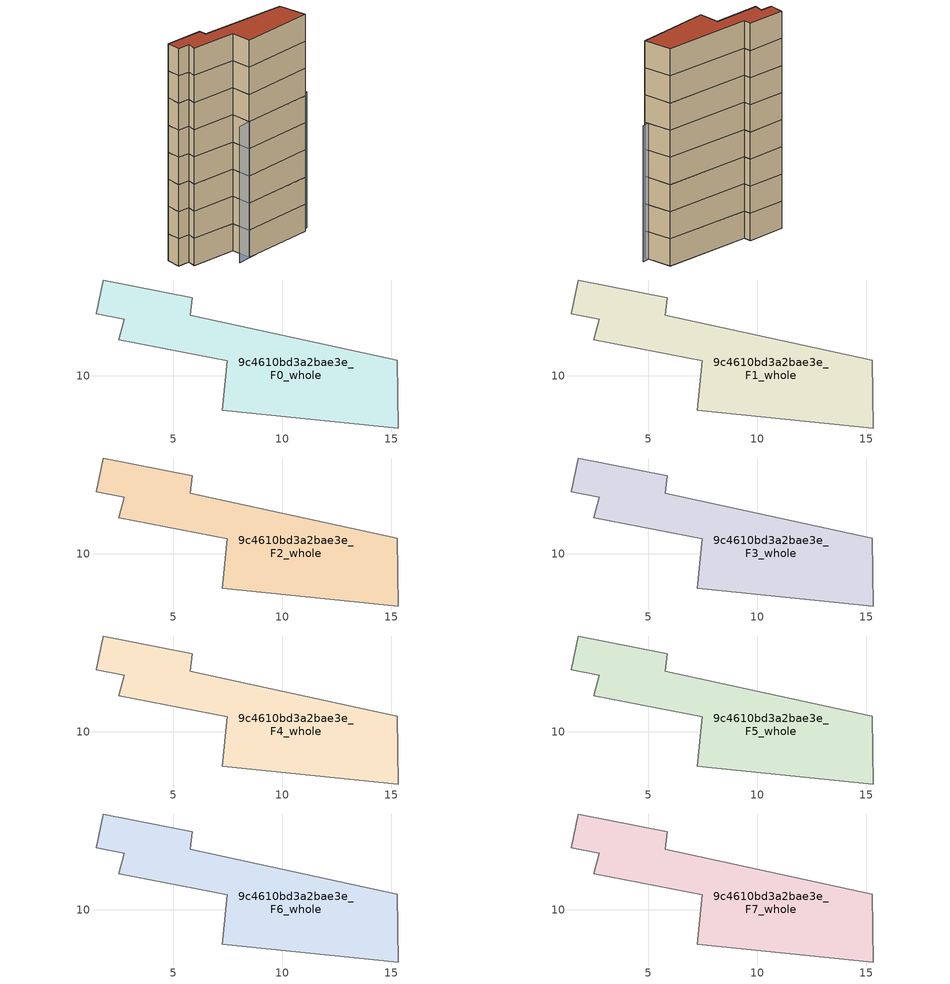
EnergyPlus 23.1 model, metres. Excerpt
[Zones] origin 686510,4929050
9c4610bd3a2bae3e_F0_whole
 floor ground (EU_floor_Construction): 15.33,7.61 15.28,10.72 5.79,12.77 5.86,13.58 1.79,14.39 1.46,12.86 2.77,12.6 2.51,11.66 7.47,10.68 7.26,8.42 z0
 wall adiabatic (EU_wall_Construction): 2.51,11.66 2.77,12.6 1.46,12.86 1.79,14.39 5.86,13.58 5.79,12.77 15.28,10.72 15.33,7.61 7.26,8.42 7.47,10.68 2.51,11.66 z0:3
9c4610bd3a2bae3e_F1_whole
 floor to 9c4610bd3a2bae3e_F0_whole (EU_floor_Construction): 15.33,7.61 15.27,10.72 5.79,12.77 5.86,13.58 1.78,14.39 1.46,12.86 2.76,12.6 2.51,11.66 7.47,10.68 7.26,8.42 z3
 wall adiabatic (EU_wall_Construction): 2.51,11.66 2.77,12.6 1.46,12.86 1.79,14.39 5.86,13.58 5.79,12.77 15.28,10.72 15.33,7.61 7.26,8.42 7.47,10.68 2.51,11.66 z3:6
9c4610bd3a2bae3e_F2_whole
 floor to 9c4610bd3a2bae3e_F1_whole (EU_floor_Construction): 15.33,7.61 15.27,10.72 5.79,12.77 5.86,13.58 1.78,14.39 1.46,12.86 2.76,12.6 2.51,11.66 7.47,10.68 7.26,8.42 z6
 wall adiabatic (EU_wall_Construction): 2.51,11.66 2.77,12.6 1.46,12.86 1.79,14.39 5.86,13.58 5.79,12.77 15.28,10.72 15.33,7.61 7.26,8.42 7.47,10.68 2.51,11.66 z6:9
9c4610bd3a2bae3e_F3_whole
 floor to 9c4610bd3a2bae3e_F2_whole (EU_floor_Construction): 15.33,7.61 15.27,10.72 5.79,12.77 5.86,13.58 1.78,14.39 1.46,12.86 2.76,12.6 2.51,11.66 7.47,10.68 7.26,8.42 z9
 wall adiabatic (EU_wall_Construction): 2.51,11.66 2.77,12.6 1.46,12.86 1.79,14.39 5.86,13.58 5.79,12.77 15.28,10.72 15.33,7.61 7.26,8.42 7.47,10.68 2.51,11.66 z9:12
9c4610bd3a2bae3e_F4_whole
 floor to 9c4610bd3a2bae3e_F3_whole (EU_floor_Construction): 15.33,7.61 15.27,10.72 5.79,12.77 5.86,13.58 1.78,14.39 1.46,12.86 2.76,12.6 2.51,11.66 7.47,10.68 7.26,8.42 z12
 wall adiabatic (EU_wall_Construction): 2.51,11.66 2.77,12.6 1.46,12.86 1.79,14.39 5.86,13.58 5.79,12.77 15.28,10.72 15.33,7.61 7.26,8.42 7.47,10.68 2.51,11.66 z12:15
9c4610bd3a2bae3e_F5_whole
 floor to 9c4610bd3a2bae3e_F4_whole (EU_floor_Construction): 15.33,7.61 15.27,10.72 5.79,12.77 5.86,13.58 1.78,14.39 1.46,12.86 2.76,12.6 2.51,11.66 7.47,10.68 7.26,8.42 z15
 wall adiabatic (EU_wall_Construction): 2.51,11.66 2.77,12.6 1.46,12.86 1.79,14.39 5.86,13.58 5.79,12.77 15.28,10.72 15.33,7.61 7.26,8.42 7.47,10.68 2.51,11.66 z15:18
9c4610bd3a2bae3e_F6_whole
 floor to 9c4610bd3a2bae3e_F5_whole (EU_floor_Construction): 15.33,7.61 15.27,10.72 5.79,12.77 5.86,13.58 1.78,14.39 1.46,12.86 2.76,12.6 2.51,11.66 7.47,10.68 7.26,8.42 z18
 wall adiabatic (EU_wall_Construction): 2.51,11.66 2.77,12.6 1.46,12.86 1.79,14.39 5.86,13.58 5.79,12.77 15.28,10.72 15.33,7.61 7.26,8.42 7.47,10.68 2.51,11.66 z18:21
9c4610bd3a2bae3e_F7_whole
 floor to 9c4610bd3a2bae3e_F6_whole (EU_floor_Construction): 15.33,7.61 15.27,10.72 5.79,12.77 5.86,13.58 1.78,14.39 1.46,12.86 2.76,12.6 2.51,11.66 7.47,10.68 7.26,8.42 z21
 wall adiabatic (EU_wall_Construction): 2.51,11.66 2.77,12.6 1.46,12.86 1.79,14.39 5.86,13.58 5.79,12.77 15.28,10.72 15.33,7.61 7.26,8.42 7.47,10.68 2.51,11.66 z21:24
 roof outside (EU_roof_Construction): 15.28,10.72 15.33,7.61 7.26,8.42 7.47,10.68 2.51,11.66 2.77,12.6 1.46,12.86 1.79,14.39 5.86,13.58 5.79,12.77 z24
shading: 5.78,8.49 16.1,7.99 z0:15
[Building]
EU S2 Campaign: North Axis=0; Terrain=City; Solar Distribution=FullExterior
[Site:Location]
Bologna: Latitude=44.5; Longitude=11.25; Time Zone=1; Elevation=37
[SizingPeriod:WeatherFileDays]
AnnualSizingPeriod: Begin Month=1; Begin Day of Month=1; End Month=12; End Day of Month=31; Day of Week for Start Day=Monday; Use Weather File Daylight Saving Period=No; Use Weather File Rain and Snow Indicators=No
[MATERIAL]
EU_InternalMass_Material: Roughness=MediumRough; Thickness=0.1; Conductivity=1; Density=1800; Specific Heat=900; Thermal Absorptance=0.9; Solar Absorptance=0.7; Visible Absorptance=0.7
[MATERIAL:NOMASS] Roughness=MediumRough; Thermal Absorptance=0.9; Solar Absorptance=0.7; Visible Absorptance=0.7
Name | Thermal Resistance
EU_wall_NoMass | 0.905828
EU_roof_NoMass | 0.37593
EU_floor_NoMass | 0.67114
[CONSTRUCTION]
EU_wall_Construction: EU_wall_NoMass
EU_roof_Construction: EU_roof_NoMass
EU_floor_Construction: EU_floor_NoMass
EU_InternalMass_Construction: EU_InternalMass_Material
[ZONE] Type=1; Multiplier=1; Ceiling Height=autocalculate; Volume=122.499; Floor Area=autocalculate; Part of Total Floor Area=Yes
9c4610bd3a2bae3e_F0_whole; 9c4610bd3a2bae3e_F1_whole; 9c4610bd3a2bae3e_F2_whole; 9c4610bd3a2bae3e_F3_whole; 9c4610bd3a2bae3e_F4_whole; 9c4610bd3a2bae3e_F5_whole; 9c4610bd3a2bae3e_F6_whole; 9c4610bd3a2bae3e_F7_whole
[INTERNALMASS] Construction=EU_InternalMass_Construction; Surface Area=40.8333
Name | Zone or ZoneList
9c4610bd3a2bae3e_F0_whole_EU_InternalMass | 9c4610bd3a2bae3e_F0_whole
9c4610bd3a2bae3e_F1_whole_EU_InternalMass | 9c4610bd3a2bae3e_F1_whole
9c4610bd3a2bae3e_F2_whole_EU_InternalMass | 9c4610bd3a2bae3e_F2_whole
9c4610bd3a2bae3e_F3_whole_EU_InternalMass | 9c4610bd3a2bae3e_F3_whole
9c4610bd3a2bae3e_F4_whole_EU_InternalMass | 9c4610bd3a2bae3e_F4_whole
9c4610bd3a2bae3e_F5_whole_EU_InternalMass | 9c4610bd3a2bae3e_F5_whole
9c4610bd3a2bae3e_F6_whole_EU_InternalMass | 9c4610bd3a2bae3e_F6_whole
9c4610bd3a2bae3e_F7_whole_EU_InternalMass | 9c4610bd3a2bae3e_F7_whole
[OTHEREQUIPMENT] Fuel Type=Electricity; Design Level Calculation Method=Watts/Area; Power per Zone Floor Area=1; Fraction Latent=0; Fraction Radiant=0; Fraction Lost=0; Carbon Dioxide Generation Rate=0; EndUse Subcategory=EU_Step8_InternalGains
Name | Zone or ZoneList or Space or SpaceList | Schedule
EU_Step8_InternalGain_9c4610bd3a2bae3e_F0_whole_f000 | 9c4610bd3a2bae3e_F0_whole | EU_Step8_GainSchedule_9c4610bd3a2bae3e_F0_whole_f000
EU_Step8_InternalGain_9c4610bd3a2bae3e_F1_whole_f000 | 9c4610bd3a2bae3e_F1_whole | EU_Step8_GainSchedule_9c4610bd3a2bae3e_F1_whole_f000
EU_Step8_InternalGain_9c4610bd3a2bae3e_F2_whole_f000 | 9c4610bd3a2bae3e_F2_whole | EU_Step8_GainSchedule_9c4610bd3a2bae3e_F2_whole_f000
EU_Step8_InternalGain_9c4610bd3a2bae3e_F3_whole_f000 | 9c4610bd3a2bae3e_F3_whole | EU_Step8_GainSchedule_9c4610bd3a2bae3e_F3_whole_f000
EU_Step8_InternalGain_9c4610bd3a2bae3e_F4_whole_f000 | 9c4610bd3a2bae3e_F4_whole | EU_Step8_GainSchedule_9c4610bd3a2bae3e_F4_whole_f000
EU_Step8_InternalGain_9c4610bd3a2bae3e_F5_whole_f000 | 9c4610bd3a2bae3e_F5_whole | EU_Step8_GainSchedule_9c4610bd3a2bae3e_F5_whole_f000
EU_Step8_InternalGain_9c4610bd3a2bae3e_F6_whole_f000 | 9c4610bd3a2bae3e_F6_whole | EU_Step8_GainSchedule_9c4610bd3a2bae3e_F6_whole_f000
EU_Step8_InternalGain_9c4610bd3a2bae3e_F7_whole_f000 | 9c4610bd3a2bae3e_F7_whole | EU_Step8_GainSchedule_9c4610bd3a2bae3e_F7_whole_f000
[ZONEVENTILATION:DESIGNFLOWRATE] Schedule=EU_AlwaysOn; Design Flow Rate Calculation Method=AirChanges/Hour; Air Changes per Hour=0.73129; Ventilation Type=Natural; Fan Pressure Rise=0; Fan Total Efficiency=1; Constant Term Coefficient=1; Temperature Term Coefficient=0; Velocity Term Coefficient=0; Velocity Squared Term Coefficient=0; Minimum Indoor Temperature=-100; Maximum Indoor Temperature=100; Delta Temperature=-100; Minimum Outdoor Temperature=-100; Maximum Outdoor Temperature=100; Maximum Wind Speed=40
Name | Zone or ZoneList or Space or SpaceList
EU_ConstantAir_9c4610bd3a2bae3e_F0_whole | 9c4610bd3a2bae3e_F0_whole
EU_ConstantAir_9c4610bd3a2bae3e_F1_whole | 9c4610bd3a2bae3e_F1_whole
EU_ConstantAir_9c4610bd3a2bae3e_F2_whole | 9c4610bd3a2bae3e_F2_whole
EU_ConstantAir_9c4610bd3a2bae3e_F3_whole | 9c4610bd3a2bae3e_F3_whole
EU_ConstantAir_9c4610bd3a2bae3e_F4_whole | 9c4610bd3a2bae3e_F4_whole
EU_ConstantAir_9c4610bd3a2bae3e_F5_whole | 9c4610bd3a2bae3e_F5_whole
EU_ConstantAir_9c4610bd3a2bae3e_F6_whole | 9c4610bd3a2bae3e_F6_whole
EU_ConstantAir_9c4610bd3a2bae3e_F7_whole | 9c4610bd3a2bae3e_F7_whole
[HVACTEMPLATE:THERMOSTAT] Constant Heating Setpoint=20; Constant Cooling Setpoint=50
EU_HeatOnly_9c4610bd3a2bae3e_F0_whole; EU_HeatOnly_9c4610bd3a2bae3e_F1_whole; EU_HeatOnly_9c4610bd3a2bae3e_F2_whole; EU_HeatOnly_9c4610bd3a2bae3e_F3_whole; EU_HeatOnly_9c4610bd3a2bae3e_F4_whole; EU_HeatOnly_9c4610bd3a2bae3e_F5_whole; EU_HeatOnly_9c4610bd3a2bae3e_F6_whole; EU_HeatOnly_9c4610bd3a2bae3e_F7_whole
[HVACTEMPLATE:ZONE:IDEALLOADSAIRSYSTEM] System Availability Schedule=EU_AlwaysOn; Maximum Heating Supply Air Temperature=50; Minimum Cooling Supply Air Temperature=13; Maximum Heating Supply Air Humidity Ratio=0.0156; Minimum Cooling Supply Air Humidity Ratio=0.0077; Heating Limit=NoLimit; Cooling Limit=NoLimit; Heating Availability Schedule=EU_AlwaysOn; Cooling Availability Schedule=EU_CoolingOff; Dehumidification Control Type=ConstantSensibleHeatRatio; Cooling Sensible Heat Ratio=0.7; Dehumidification Setpoint=60; Humidification Control Type=None; Humidification Setpoint=30; Outdoor Air Method=None; Outdoor Air Flow Rate per Person=0.00944; Outdoor Air Flow Rate per Zone Floor Area=0; Outdoor Air Flow Rate per Zone=0; Demand Controlled Ventilation Type=None; Outdoor Air Economizer Type=NoEconomizer; Heat Recovery Type=None; Sensible Heat Recovery Effectiveness=0.7; Latent Heat Recovery Effectiveness=0.65
Name | Template Thermostat
9c4610bd3a2bae3e_F0_whole | EU_HeatOnly_9c4610bd3a2bae3e_F0_whole
9c4610bd3a2bae3e_F1_whole | EU_HeatOnly_9c4610bd3a2bae3e_F1_whole
9c4610bd3a2bae3e_F2_whole | EU_HeatOnly_9c4610bd3a2bae3e_F2_whole
9c4610bd3a2bae3e_F3_whole | EU_HeatOnly_9c4610bd3a2bae3e_F3_whole
9c4610bd3a2bae3e_F4_whole | EU_HeatOnly_9c4610bd3a2bae3e_F4_whole
9c4610bd3a2bae3e_F5_whole | EU_HeatOnly_9c4610bd3a2bae3e_F5_whole
9c4610bd3a2bae3e_F6_whole | EU_HeatOnly_9c4610bd3a2bae3e_F6_whole
9c4610bd3a2bae3e_F7_whole | EU_HeatOnly_9c4610bd3a2bae3e_F7_whole
[SIZING:ZONE] Zone Cooling Design Supply Air Temperature Input Method=SupplyAirTemperature; Zone Cooling Design Supply Air Temperature=13; Zone Heating Design Supply Air Temperature Input Method=SupplyAirTemperature; Zone Heating Design Supply Air Temperature=50; Zone Cooling Design Supply Air Humidity Ratio=0.008; Zone Heating Design Supply Air Humidity Ratio=0.008; Cooling Design Air Flow Method=DesignDay; Cooling Design Air Flow Rate=0; Cooling Minimum Air Flow per Zone Floor Area=0.000762; Cooling Minimum Air Flow=0; Cooling Minimum Air Flow Fraction=0.2; Heating Design Air Flow Method=DesignDay; Heating Design Air Flow Rate=0; Heating Maximum Air Flow per Zone Floor Area=0.002032; Heating Maximum Air Flow=0.141576; Heating Maximum Air Flow Fraction=0.3; Account for Dedicated Outdoor Air System=No; Dedicated Outdoor Air System Control Strategy=NeutralSupplyAir; Dedicated Outdoor Air Low Setpoint Temperature for Design=autosize; Dedicated Outdoor Air High Setpoint Temperature for Design=autosize; Zone Load Sizing Method=Sensible Load Only No Latent Load; Zone Latent Cooling Design Supply Air Humidity Ratio Input Method=HumidityRatioDifference; Zone Cooling Design Supply Air Humidity Ratio Difference=0.005; Zone Latent Heating Design Supply Air Humidity Ratio Input Method=HumidityRatioDifference; Zone Humidification Design Supply Air Humidity Ratio Difference=0.005
9c4610bd3a2bae3e_F0_whole; 9c4610bd3a2bae3e_F1_whole; 9c4610bd3a2bae3e_F2_whole; 9c4610bd3a2bae3e_F3_whole; 9c4610bd3a2bae3e_F4_whole; 9c4610bd3a2bae3e_F5_whole; 9c4610bd3a2bae3e_F6_whole; 9c4610bd3a2bae3e_F7_whole
[SCHEDULE:CONSTANT]
Name | Hourly Value
EU_AlwaysOn | 1
EU_CoolingOff | 0
[SCHEDULE:FILE] Column Number=1; Rows to Skip at Top=0; Number of Hours of Data=8760; Column Separator=Comma; Interpolate to Timestep=No; Minutes per Item=60; Adjust Schedule for Daylight Savings=Yes
Name | File
EU_Step8_GainSchedule_9c4610bd3a2bae3e_F0_whole_f000 | ../../schedules/9c4610bd3a2bae3e/9c4610bd3a2bae3e_F0_whole_f000_gain.csv
EU_Step8_GainSchedule_9c4610bd3a2bae3e_F1_whole_f000 | ../../schedules/9c4610bd3a2bae3e/9c4610bd3a2bae3e_F1_whole_f000_gain.csv
EU_Step8_GainSchedule_9c4610bd3a2bae3e_F2_whole_f000 | ../../schedules/9c4610bd3a2bae3e/9c4610bd3a2bae3e_F2_whole_f000_gain.csv
EU_Step8_GainSchedule_9c4610bd3a2bae3e_F3_whole_f000 | ../../schedules/9c4610bd3a2bae3e/9c4610bd3a2bae3e_F3_whole_f000_gain.csv
EU_Step8_GainSchedule_9c4610bd3a2bae3e_F4_whole_f000 | ../../schedules/9c4610bd3a2bae3e/9c4610bd3a2bae3e_F4_whole_f000_gain.csv
EU_Step8_GainSchedule_9c4610bd3a2bae3e_F5_whole_f000 | ../../schedules/9c4610bd3a2bae3e/9c4610bd3a2bae3e_F5_whole_f000_gain.csv
EU_Step8_GainSchedule_9c4610bd3a2bae3e_F6_whole_f000 | ../../schedules/9c4610bd3a2bae3e/9c4610bd3a2bae3e_F6_whole_f000_gain.csv
EU_Step8_GainSchedule_9c4610bd3a2bae3e_F7_whole_f000 | ../../schedules/9c4610bd3a2bae3e/9c4610bd3a2bae3e_F7_whole_f000_gain.csv
